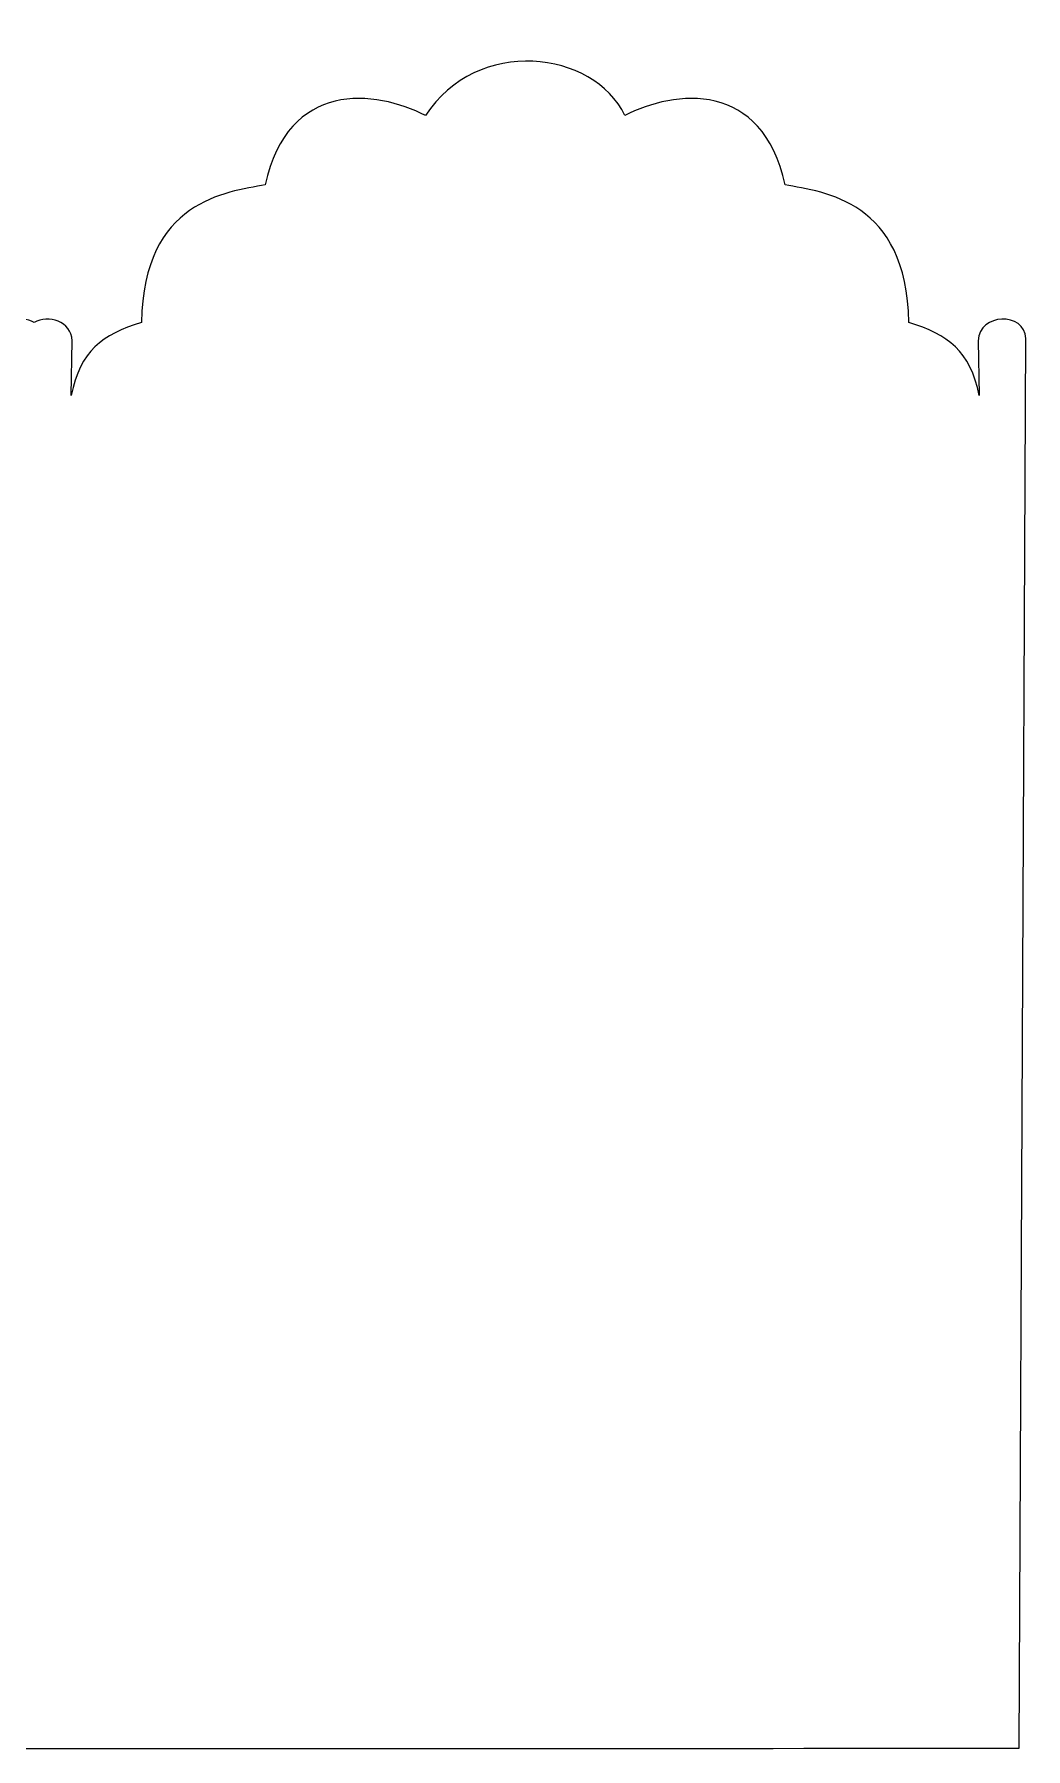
# Model space of a CAD drawing. Header units: centimetres. Extents: x -5.41 to 4.59, y -2.5 to 6.16.
# Drawn here: x -0.41 to 4.59, y -2.5 to 6.16 of the extents above; entities that cross this region are included whole.
import ezdxf

# ---------------------------------------------------------------- set-up
doc = ezdxf.new("R2010")
doc.units = ezdxf.units.CM
doc.header["$MEASUREMENT"] = 0
doc.layers.add('Layer 1', color=7, linetype='Continuous')

msp = doc.modelspace()

# ---------------------------------------------------------------- linework, layer by layer
at = {"layer": 'Layer 1'}
msp.add_open_spline([(-2.38048, 5.74491), (-2.14262, 5.87572), (-1.74332, 5.92414), (-1.5735, 5.39516), (-1.5735, 5.39516), (-1.37586, 5.35821), (-0.95969, 5.31875), (-0.94842, 4.70146), (-0.94842, 4.70146), (-0.74958, 4.638), (-0.64058, 4.55969), (-0.59372, 4.33187), (-0.59372, 4.33187), (-0.59372, 4.33187), (-0.59868, 4.60803), (-0.59868, 4.60803), (-0.59868, 4.60803), (-0.59661, 4.70981), (-0.47783, 4.74075), (-0.40851, 4.70146), (-0.40851, 4.70146), (-0.33919, 4.74075), (-0.21959, 4.70981), (-0.21751, 4.60803), (-0.21751, 4.60803), (-0.21751, 4.60803), (-0.22247, 4.33187), (-0.22247, 4.33187), (-0.22247, 4.33187), (-0.17561, 4.55969), (-0.06661, 4.638), (0.13223, 4.70146), (0.13223, 4.70146), (0.1435, 5.31876), (0.55884, 5.35821), (0.75649, 5.39516), (0.75649, 5.39516), (0.86979, 5.92414), (1.3131, 5.87572), (1.56429, 5.74491), (1.56429, 5.74491), (1.82329, 6.14543), (2.41431, 6.07484), (2.56971, 5.74491), (2.56971, 5.74491), (2.8209, 5.87572), (3.26503, 5.92414), (3.37834, 5.39516), (3.37834, 5.39516), (3.57599, 5.35821), (3.9905, 5.31875), (4.00177, 4.70146), (4.00177, 4.70146), (4.20061, 4.638), (4.31044, 4.55969), (4.3573, 4.33187), (4.3573, 4.33187), (4.3573, 4.33187), (4.35234, 4.60803), (4.35234, 4.60803), (4.35234, 4.60803), (4.35524, 4.75064), (4.58719, 4.75433), (4.59129, 4.62043), (4.59129, 4.62043), (4.59129, 4.62043), (4.55904, -2.49273), (4.55904, -2.49273), (4.55904, -2.49273), (1.2477, -2.49457), (-2.06389, -2.49521), (-5.37523, -2.49273), (-5.37523, -2.49273), (-5.37523, -2.49273), (-5.40748, 4.62043), (-5.40748, 4.62043), (-5.40748, 4.62043), (-5.40338, 4.75433), (-5.17226, 4.75064), (-5.16936, 4.60803), (-5.16936, 4.60803), (-5.16936, 4.60803), (-5.17349, 4.33187), (-5.17349, 4.33187), (-5.17349, 4.33187), (-5.12663, 4.55969), (-5.01763, 4.638), (-4.81878, 4.70146), (-4.81878, 4.70146), (-4.80751, 5.31876), (-4.39217, 5.35821), (-4.19453, 5.39516), (-4.19453, 5.39516), (-4.08122, 5.92414), (-3.63709, 5.87572), (-3.3859, 5.74491), (-3.3859, 5.74491), (-3.10463, 6.1551), (-2.59254, 6.09078), (-2.38048, 5.74491)], degree=3, knots=[0, 0, 0, 0, 0.0384615, 0.0384615, 0.0384615, 0.0384615, 0.0769231, 0.0769231, 0.0769231, 0.0769231, 0.1153846, 0.1153846, 0.1153846, 0.1153846, 0.1538462, 0.1538462, 0.1538462, 0.1538462, 0.1923077, 0.1923077, 0.1923077, 0.1923077, 0.2307692, 0.2307692, 0.2307692, 0.2307692, 0.2692308, 0.2692308, 0.2692308, 0.2692308, 0.3076923, 0.3076923, 0.3076923, 0.3076923, 0.3461538, 0.3461538, 0.3461538, 0.3461538, 0.3846154, 0.3846154, 0.3846154, 0.3846154, 0.4230769, 0.4230769, 0.4230769, 0.4230769, 0.4615385, 0.4615385, 0.4615385, 0.4615385, 0.5, 0.5, 0.5, 0.5, 0.5384615, 0.5384615, 0.5384615, 0.5384615, 0.5769231, 0.5769231, 0.5769231, 0.5769231, 0.6153846, 0.6153846, 0.6153846, 0.6153846, 0.6538462, 0.6538462, 0.6538462, 0.6538462, 0.6923077, 0.6923077, 0.6923077, 0.6923077, 0.7307692, 0.7307692, 0.7307692, 0.7307692, 0.7692308, 0.7692308, 0.7692308, 0.7692308, 0.8076923, 0.8076923, 0.8076923, 0.8076923, 0.8461538, 0.8461538, 0.8461538, 0.8461538, 0.8846154, 0.8846154, 0.8846154, 0.8846154, 0.9230769, 0.9230769, 0.9230769, 0.9230769, 1, 1, 1, 1], dxfattribs=at)

doc.saveas('drawing.dxf')
